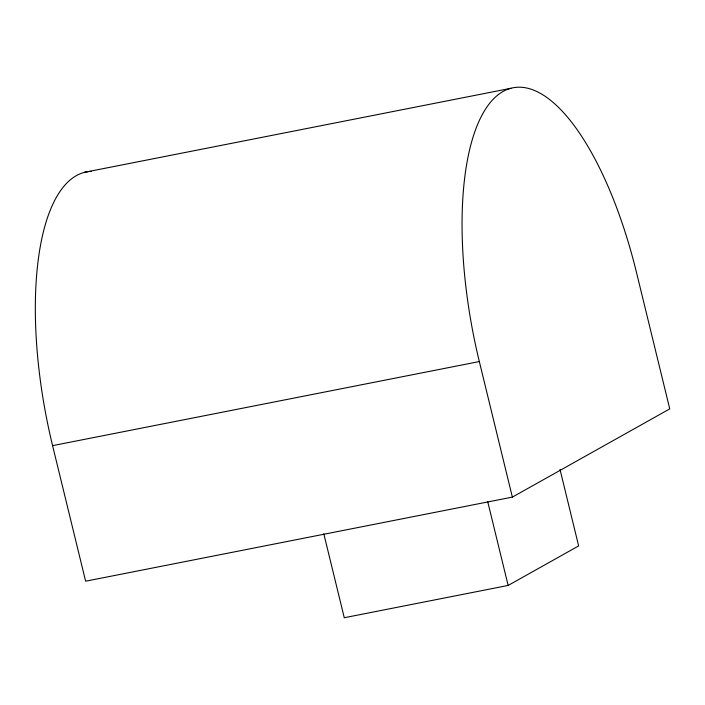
<?xml version="1.0" encoding="UTF-8"?>
<svg xmlns="http://www.w3.org/2000/svg" width="705" height="705" viewBox="0 0 705 705"><rect width="100%" height="100%" fill="white"/><g stroke="black" fill="none" stroke-linecap="round" stroke-linejoin="round"><path stroke-width="1.06" d="M512.368 497.113L669.75 408.891L636.703 273.337A233.989 86.354 78.9 0 0 502.947 91.535A233.989 86.354 78.9 0 0 479.329 361.559L512.368 497.113L85.631 581.202L52.584 445.648A233.989 86.354 78.9 0 1 91.412 171.368M323.798 533.747L344.269 617.73L508.146 585.441L578.646 545.917L559.99 469.371M84.177 172.381L510.922 88.292M52.584 445.648L479.329 361.559M487.666 501.458L508.146 585.441"/></g></svg>
